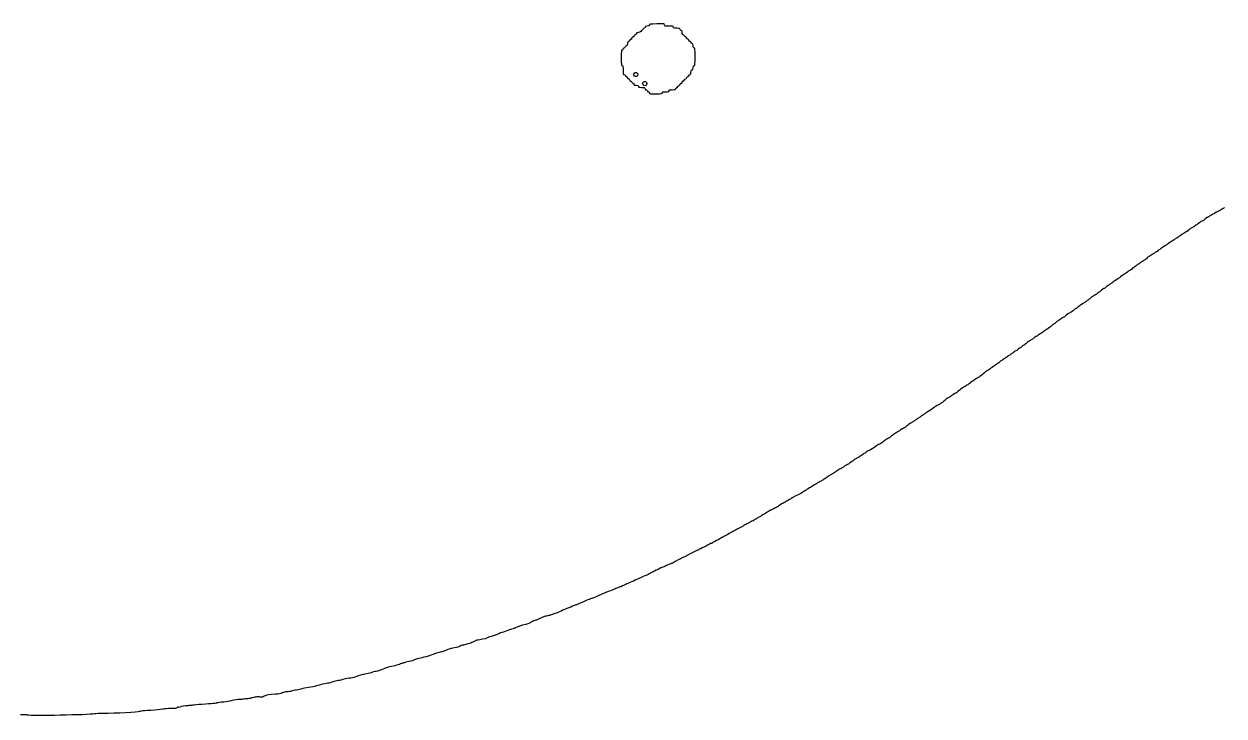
# Model space of a CAD drawing. Extents: x 30 to 1654, y 24 to 1228.
# Drawn here: x 477.3 to 922, y 24.2 to 280.6 of the extents above; entities that cross this region are included whole.
import ezdxf

# ---------------------------------------------------------------- set-up
doc = ezdxf.new("R2010")
doc.units = 0
doc.layers.add('Image', color=7, linetype='CONTINUOUS')

msp = doc.modelspace()

# ---------------------------------------------------------------- linework, layer by layer
at = {"layer": 'Image', "color": 7}
for points in [[(714.72002, 280.24004), (714.56794, 280.64004), (711.85511, 280.64004)], [(703.67986, 261.28001), (703.68002, 261.28004)], [(478.63694, 24.5083), (478.64001, 24.5078)]]:
    msp.add_lwpolyline(points, dxfattribs=at)
for points in [[(706.88005, 258.00004)], [(713.89114, 255.16004)]]:
    msp.add_lwpolyline(points, close=True, dxfattribs=at)
for points in [[(709.09114, 280.28004), (709.04764, 279.97365), (708.92834, 279.91284), (708.29005, 279.87168)], [(711.85511, 280.64004), (709.16361, 280.64004), (709.14187, 280.63704), (709.09114, 280.28004)], [(716.38493, 279.84004), (714.91846, 279.84004), (714.86744, 279.85234), (714.72002, 280.24004)], [(703.02057, 275.84004), (702.81492, 275.84004), (702.64688, 275.678), (702.54276, 275.37931)], [(703.38889, 276.20004), (703.35549, 275.96496), (703.22769, 275.84004), (703.02057, 275.84004)], [(703.78497, 276.60919), (703.56855, 276.57839), (703.42097, 276.4259), (703.38889, 276.20004)], [(704.22572, 277.04003), (704.16812, 276.81063), (703.99229, 276.63874), (703.78497, 276.60919)], [(704.99702, 277.47087), (704.43855, 277.43027), (704.30492, 277.35558), (704.22572, 277.04003)], [(705.87143, 277.92004), (705.71406, 277.60355), (705.5315, 277.50977), (704.99702, 277.47087)], [(706.34807, 278.3205), (706.19531, 278.32025), (705.98083, 278.14004), (705.87143, 277.92004)], [(706.72055, 278.7205), (706.66465, 278.48458), (706.51207, 278.32078), (706.34807, 278.3205)], [(707.12766, 279.12004), (706.92653, 279.12004), (706.78156, 278.97776), (706.72055, 278.7205)], [(707.49005, 279.47168), (707.45805, 279.24666), (707.32754, 279.12004), (707.12766, 279.12004)], [(708.29005, 279.87168), (707.65747, 279.83088), (707.53225, 279.76828), (707.49005, 279.47168)], [(717.94889, 279.48004), (717.89999, 279.82438), (717.83198, 279.84004), (716.38493, 279.84004)], [(719.20002, 279.04004), (718.10588, 279.11294), (717.99551, 279.1518), (717.94889, 279.48004)], [(720.44986, 278.60988), (720.40486, 278.92599), (720.28335, 278.96782), (719.20002, 279.04004)], [(720.84986, 278.20988), (720.63171, 278.24098), (720.4809, 278.39173), (720.44986, 278.60988)], [(721.21633, 277.84004), (721.20613, 278.04077), (721.06951, 278.17861), (720.84986, 278.20988)], [(721.25633, 277.08004), (721.24333, 277.32204), (721.22533, 277.66404), (721.21633, 277.84004)], [(721.60398, 276.64004), (721.36298, 276.64004), (721.27395, 276.75271), (721.25633, 277.08004)], [(722.08002, 276.24004), (721.98692, 276.48493), (721.80231, 276.64004), (721.60398, 276.64004)], [(722.48438, 275.84004), (722.34562, 275.84004), (722.16366, 276.02004), (722.08002, 276.24004)], [(722.9006, 275.36976), (722.8104, 275.62842), (722.62314, 275.84004), (722.48438, 275.84004)], [(699.66572, 271.68004), (699.47901, 271.68004), (699.32801, 271.52823), (699.265, 271.27717)], [(700.05599, 272.04004), (700.00239, 271.82715), (699.84289, 271.68004), (699.66572, 271.68004)], [(700.51334, 272.56004), (700.31167, 272.47204), (700.10586, 272.23804), (700.05599, 272.04004)], [(700.96002, 273.44004), (700.89842, 272.88564), (700.79568, 272.68324), (700.51334, 272.56004)], [(701.35291, 274.1605), (701.10069, 274.16013), (701.0245, 274.02043), (700.96002, 273.44004)], [(701.76399, 274.5605), (701.70109, 274.30439), (701.55349, 274.1608), (701.35291, 274.1605)], [(702.12216, 274.93931), (701.96849, 274.95151), (701.82203, 274.79666), (701.76399, 274.5605)], [(702.54276, 275.37931), (702.44836, 275.10853), (702.27495, 274.92712), (702.12216, 274.93931)], [(723.29436, 274.98768), (723.14315, 274.92968), (723.00847, 275.06038), (722.9006, 275.36976)], [(723.69436, 274.58768), (723.58161, 274.9111), (723.44661, 275.0461), (723.29436, 274.98768)], [(724.09005, 274.18603), (723.94303, 274.12963), (723.80531, 274.26943), (723.69436, 274.58768)], [(724.46552, 273.87817), (724.37282, 274.12198), (724.22946, 274.23953), (724.09005, 274.18603)], [(724.94774, 273.39689), (724.76499, 273.44469), (724.54799, 273.66126), (724.46552, 273.87817)], [(725.28247, 272.69502), (725.28047, 273.18188), (725.21077, 273.3281), (724.94774, 273.39689)], [(725.77468, 271.71159), (725.45518, 271.64289), (725.28531, 271.9823), (725.28247, 272.69502)], [(726.00002, 268.48004), (726.00002, 271.217), (725.96272, 271.75202), (725.77468, 271.71159)], [(698.90195, 270.91717), (698.66748, 270.95557), (698.64002, 270.65802), (698.64002, 268.08004)], [(698.64002, 268.08004), (698.64002, 265.68706), (698.67812, 265.20823), (698.86535, 265.24848)], [(699.265, 271.27717), (699.2012, 271.02285), (699.06731, 270.89011), (698.90195, 270.91717)], [(725.77468, 265.24848), (725.96271, 265.20808), (726.00002, 265.74307), (726.00002, 268.48004)], [(698.86535, 265.24848), (699.24929, 265.33098), (699.35503, 264.93395), (699.35757, 263.40004)], [(699.35757, 263.40004), (699.35957, 262.02148), (699.38217, 261.92004), (699.68398, 261.92004)], [(703.44002, 261.44004), (703.09513, 261.44004), (703.14378, 262.0238), (703.52002, 262.40004)], [(703.52002, 262.40004), (703.91438, 262.7944), (704.29729, 262.80888), (704.57729, 262.44004)], [(704.57729, 262.44004), (704.85706, 262.07149), (704.8547, 261.63187), (704.57129, 261.34861)], [(724.14774, 261.96319), (724.40454, 262.03029), (724.48002, 262.17772), (724.48002, 262.61197)], [(724.48002, 262.61197), (724.48002, 263.38083), (724.61928, 263.68004), (724.97714, 263.68004)], [(724.97714, 263.68004), (725.22003, 263.68004), (725.2805, 263.79887), (725.28247, 264.28004)], [(725.28247, 264.28004), (725.28547, 264.97877), (725.4571, 265.31676), (725.77468, 265.24848)], [(699.68398, 261.92004), (699.88569, 261.92004), (700.06766, 261.76296), (700.1662, 261.50377)], [(700.1662, 261.50377), (700.2659, 261.24164), (700.40854, 261.11977), (700.55153, 261.17464)], [(700.55153, 261.17464), (700.70507, 261.23354), (700.81209, 261.10934), (700.88202, 260.79091)], [(700.88202, 260.79091), (700.95472, 260.45983), (701.08112, 260.32004), (701.30771, 260.32004)], [(701.30771, 260.32004), (701.49938, 260.32004), (701.66519, 260.18539), (701.71687, 259.98776)], [(701.71687, 259.98776), (701.76467, 259.80501), (701.97392, 259.59079), (702.18189, 259.51172)], [(702.18189, 259.51172), (702.40755, 259.42592), (702.56002, 259.23734), (702.56002, 259.044)], [(702.56002, 259.044), (702.56002, 258.80511), (702.66505, 258.72004), (702.96002, 258.72004)], [(702.96002, 258.72004), (703.28002, 258.72004), (703.36002, 258.64004), (703.36002, 258.32004)], [(703.36002, 258.32004), (703.36002, 257.94746), (703.41412, 257.92004), (704.14889, 257.92004)], [(703.68002, 261.28004), (703.68002, 261.36804), (703.57202, 261.44004), (703.44002, 261.44004)], [(704.57129, 261.34861), (704.31051, 261.08783), (703.67986, 261.03932), (703.67986, 261.28001)], [(706.72002, 258.24004), (706.4793, 258.24004), (706.52781, 258.87069), (706.78862, 259.13147)], [(706.88002, 258.00004), (706.88002, 258.13204), (706.80802, 258.24004), (706.72002, 258.24004)], [(706.78862, 259.13147), (707.27827, 259.62112), (708.16005, 259.26106), (708.16005, 258.57147)], [(707.36005, 257.76004), (707.04005, 257.76004), (706.88005, 257.84004), (706.88005, 258.00004)], [(707.84005, 258.00004), (707.84005, 257.84004), (707.68005, 257.76004), (707.36005, 257.76004)], [(708.00005, 258.24004), (707.91205, 258.24004), (707.84005, 258.13204), (707.84005, 258.00004)], [(708.16005, 258.57147), (708.16005, 258.38918), (708.08805, 258.24004), (708.00005, 258.24004)], [(720.03044, 257.87887), (720.13132, 257.85747), (720.30736, 258.02004), (720.42163, 258.24004)], [(720.42163, 258.24004), (720.53591, 258.46004), (720.7038, 258.64904), (720.79471, 258.66004)], [(720.79471, 258.66004), (720.88561, 258.67104), (721.03202, 258.68904), (721.12002, 258.70004)], [(721.12002, 258.70004), (721.20802, 258.71104), (721.28002, 258.90004), (721.28002, 259.12004)], [(721.28002, 259.12004), (721.28002, 259.415), (721.36512, 259.52004), (721.60398, 259.52004)], [(721.60398, 259.52004), (721.79732, 259.52004), (721.9859, 259.6725), (722.0717, 259.89817)], [(722.0717, 259.89817), (722.1508, 260.10614), (722.35889, 260.3138), (722.53419, 260.35964)], [(722.53419, 260.35964), (722.71506, 260.40694), (722.87607, 260.60671), (722.90646, 260.82151)], [(722.90646, 260.82151), (722.94296, 261.07945), (723.0496, 261.18497), (723.24121, 261.15275)], [(723.24121, 261.15275), (723.41691, 261.12315), (723.57737, 261.25005), (723.66893, 261.49088)], [(723.66893, 261.49088), (723.74953, 261.70286), (723.96499, 261.9154), (724.14774, 261.96319)], [(704.14889, 257.92004), (704.84516, 257.92004), (704.94376, 257.87774), (704.98889, 257.56004)], [(704.98889, 257.56004), (705.03579, 257.23017), (705.13598, 257.19613), (706.18671, 257.1533)], [(706.18671, 257.1533), (707.30154, 257.1079), (707.33808, 257.0932), (707.50127, 256.62503)], [(707.50127, 256.62503), (707.6134, 256.30338), (707.76037, 256.15954), (707.94394, 256.19178)], [(707.94394, 256.19178), (708.12507, 256.22358), (708.25226, 256.10368), (708.31703, 255.84004)], [(708.31703, 255.84004), (708.38003, 255.58353), (708.52735, 255.44004), (708.72766, 255.44004)], [(708.72766, 255.44004), (708.93085, 255.44004), (709.05808, 255.31275), (709.0917, 255.07583)], [(709.0917, 255.07583), (709.1431, 254.71343), (709.1551, 254.71184), (711.4917, 254.75583)], [(711.4917, 254.75583), (713.78985, 254.79913), (713.84111, 254.80773), (713.89114, 255.16004)], [(713.89114, 255.16004), (713.93884, 255.49614), (714.02047, 255.52004), (715.12002, 255.52004)], [(715.12002, 255.52004), (716.21956, 255.52004), (716.30116, 255.54394), (716.34889, 255.88004)], [(716.34889, 255.88004), (716.39589, 256.21062), (716.49537, 256.24389), (717.56669, 256.28718)], [(717.56669, 256.28718), (718.64604, 256.33078), (718.74482, 256.36448), (718.88639, 256.73681)], [(718.88639, 256.73681), (718.97059, 256.95818), (719.10849, 257.09661), (719.1929, 257.04444)], [(719.1929, 257.04444), (719.2773, 256.99224), (719.45903, 257.1674), (719.59671, 257.43364)], [(719.59671, 257.43364), (719.73438, 257.69987), (719.92956, 257.90023), (720.03044, 257.87887)], [(916.23663, 209.1201), (916.18243, 209.0321), (916.01293, 208.9606), (915.85998, 208.9606)], [(917.16608, 209.6835), (916.70909, 209.4614), (916.29084, 209.2078), (916.23663, 209.1201)], [(918.63695, 210.5587), (918.28495, 210.2995), (917.62306, 209.9057), (917.16608, 209.6835)], [(919.49678, 211.0353), (919.37587, 211.0353), (918.98895, 210.8179), (918.63695, 210.5587)], [(920.67501, 211.6806), (920.14788, 211.3286), (919.61768, 211.0382), (919.49678, 211.0353)], [(921.75039, 212.3206), (921.68609, 212.3206), (921.20213, 212.0326), (920.67501, 211.6806)], [(922.15042, 212.6334), (921.99473, 212.4614), (921.81472, 212.3206), (921.75039, 212.3206)], [(909.84291, 205.0025), (909.58219, 204.8639), (909.08943, 204.4918), (908.74789, 204.1756)], [(910.83695, 205.5257), (910.55095, 205.3765), (910.10363, 205.141), (909.84291, 205.0025)], [(911.35695, 205.9389), (911.35695, 205.8609), (911.12295, 205.675), (910.83695, 205.5257)], [(911.60053, 206.0806), (911.46656, 206.0806), (911.35695, 206.0166), (911.35695, 205.9389)], [(912.52053, 206.6806), (912.14849, 206.3506), (911.73449, 206.0806), (911.60053, 206.0806)], [(914.12231, 207.6806), (913.80606, 207.6806), (913.27205, 207.3473), (912.52053, 206.6806)], [(914.95695, 208.3206), (914.61323, 207.9686), (914.23764, 207.6806), (914.12231, 207.6806)], [(915.85998, 208.9606), (915.70703, 208.9606), (915.30067, 208.6726), (914.95695, 208.3206)], [(903.12969, 200.3946), (902.47968, 200.0944), (902.10957, 199.8541), (901.4597, 199.3099)], [(903.82928, 200.8714), (903.71551, 200.7343), (903.40069, 200.5198), (903.12969, 200.3946)], [(904.21654, 201.1232), (904.11734, 201.1232), (903.94305, 201.0085), (903.82928, 200.8714)], [(904.90346, 201.5632), (904.62488, 201.3226), (904.31577, 201.1246), (904.21654, 201.1232)], [(907.29471, 203.1206), (905.82295, 202.2718), (905.42006, 202.0094), (904.90346, 201.5632)], [(908.74789, 204.1756), (908.40635, 203.8594), (907.75242, 203.3846), (907.29471, 203.1206)], [(896.22273, 195.7606), (895.93429, 195.5406), (895.63405, 195.3606), (895.55552, 195.3606)], [(896.90726, 196.1606), (896.81916, 196.1606), (896.51116, 195.9806), (896.22273, 195.7606)], [(897.37215, 196.499), (897.20451, 196.3129), (896.99531, 196.1606), (896.90726, 196.1606)], [(897.99695, 196.9769), (897.82095, 196.8999), (897.53979, 196.6851), (897.37215, 196.499)], [(899.27695, 197.8378), (898.74895, 197.4411), (898.17295, 197.0537), (897.99695, 196.9769)], [(900.57918, 198.7092), (900.39095, 198.6262), (899.80495, 198.2345), (899.27695, 197.8378)], [(901.4597, 199.3099), (901.16364, 199.062), (900.7674, 198.7917), (900.57918, 198.7092)], [(890.31859, 191.6784), (890.22969, 191.6784), (889.83873, 191.3891), (889.4498, 191.0384)], [(890.9116, 192.0806), (890.67434, 191.8606), (890.40749, 191.6796), (890.31859, 191.6784)], [(891.56208, 192.4806), (891.44158, 192.4806), (891.14886, 192.3006), (890.9116, 192.0806)], [(892.15695, 192.8806), (891.95027, 192.6606), (891.68258, 192.4806), (891.56208, 192.4806)], [(892.71261, 193.2806), (892.61371, 193.2806), (892.36363, 193.1006), (892.15695, 192.8806)], [(893.55854, 193.9206), (893.19221, 193.5686), (892.81154, 193.2806), (892.71261, 193.2806)], [(894.44288, 194.5606), (894.32282, 194.5606), (893.92486, 194.2726), (893.55854, 193.9206)], [(895.03695, 194.9606), (894.83027, 194.7406), (894.56294, 194.5606), (894.44288, 194.5606)], [(895.55552, 195.3606), (895.47702, 195.3606), (895.24363, 195.1806), (895.03695, 194.9606)], [(883.72448, 186.9606), (883.40734, 186.6526), (883.06159, 186.4006), (882.95614, 186.4006)], [(884.52113, 187.5206), (884.40011, 187.5206), (884.04161, 187.2686), (883.72448, 186.9606)], [(885.11695, 187.9206), (884.91027, 187.7006), (884.64215, 187.5206), (884.52113, 187.5206)], [(885.66484, 188.3232), (885.57014, 188.3232), (885.32363, 188.1406), (885.11695, 187.9206)], [(886.37863, 188.8032), (886.08071, 188.5406), (885.7595, 188.3246), (885.66484, 188.3232)], [(887.10725, 189.2806), (887.00443, 189.2806), (886.67656, 189.0658), (886.37863, 188.8032)], [(887.83695, 189.8406), (887.53843, 189.5326), (887.21006, 189.2806), (887.10725, 189.2806)], [(888.56119, 190.4006), (888.46139, 190.4006), (888.13548, 190.1486), (887.83695, 189.8406)], [(889.4498, 191.0384), (889.06087, 190.6876), (888.66099, 190.4006), (888.56119, 190.4006)], [(877.48943, 182.5606), (877.36384, 182.5606), (877.00161, 182.3086), (876.68448, 182.0006)], [(877.93501, 182.8224), (877.81553, 182.6784), (877.61502, 182.5606), (877.48943, 182.5606)], [(878.78326, 183.4825), (878.43621, 183.2634), (878.05449, 182.9664), (877.93501, 182.8224)], [(879.82397, 184.2607), (879.59863, 184.0518), (879.13031, 183.7016), (878.78326, 183.4825)], [(880.40743, 184.6406), (880.31183, 184.6406), (880.04931, 184.4697), (879.82397, 184.2607)], [(880.95695, 185.0406), (880.75027, 184.8206), (880.50299, 184.6406), (880.40743, 184.6406)], [(881.5463, 185.4406), (881.42884, 185.4406), (881.16363, 185.2606), (880.95695, 185.0406)], [(882.26214, 185.9206), (881.98589, 185.6566), (881.66376, 185.4406), (881.5463, 185.4406)], [(882.95614, 186.4006), (882.85069, 186.4006), (882.53839, 186.1846), (882.26214, 185.9206)], [(871.76442, 178.472), (871.49631, 178.3592), (871.06548, 178.045), (870.80702, 177.7737)], [(872.67409, 179.1789), (872.44188, 178.9029), (872.03253, 178.5848), (871.76442, 178.472)], [(873.32703, 179.6806), (873.20012, 179.6806), (872.9063, 179.4549), (872.67409, 179.1789)], [(873.75695, 179.9206), (873.6474, 179.7886), (873.45394, 179.6806), (873.32703, 179.6806)], [(874.12624, 180.1606), (874.03264, 180.1606), (873.8665, 180.0526), (873.75695, 179.9206)], [(875.05536, 180.8006), (874.63791, 180.4486), (874.21981, 180.1606), (874.12624, 180.1606)], [(875.96111, 181.4406), (875.88041, 181.4406), (875.47281, 181.1526), (875.05536, 180.8006)], [(876.68448, 182.0006), (876.36734, 181.6926), (876.04182, 181.4406), (875.96111, 181.4406)], [(865.05635, 173.6964), (864.59961, 173.4875), (864.13017, 173.2012), (864.01315, 173.0602)], [(866.41707, 174.6384), (866.12541, 174.3292), (865.51309, 173.9053), (865.05635, 173.6964)], [(867.12963, 175.2006), (867.02938, 175.2006), (866.70873, 174.9476), (866.41707, 174.6384)], [(868.03898, 175.8406), (867.63908, 175.4886), (867.22988, 175.2006), (867.12963, 175.2006)], [(868.8864, 176.4806), (868.8202, 176.4806), (868.43887, 176.1926), (868.03898, 175.8406)], [(869.53117, 176.8806), (869.24274, 176.6606), (868.95259, 176.4806), (868.8864, 176.4806)], [(870.19634, 177.2806), (870.11894, 177.2806), (869.81961, 177.1006), (869.53117, 176.8806)], [(870.80702, 177.7737), (870.54855, 177.5025), (870.27375, 177.2806), (870.19634, 177.2806)], [(858.98267, 169.4406), (858.88657, 169.4406), (858.48147, 169.1237), (858.08245, 168.7364)], [(859.83695, 170.0806), (859.4632, 169.7286), (859.07877, 169.4406), (858.98267, 169.4406)], [(860.70884, 170.7206), (860.60305, 170.7206), (860.2107, 170.4326), (859.83695, 170.0806)], [(861.27695, 171.1206), (861.07027, 170.9006), (860.81462, 170.7206), (860.70884, 170.7206)], [(861.78665, 171.5206), (861.71295, 171.5206), (861.48363, 171.3406), (861.27695, 171.1206)], [(864.01315, 173.0602), (863.75758, 172.7522), (861.97643, 171.5206), (861.78665, 171.5206)], [(852.26893, 164.7993), (852.16334, 164.7985), (851.82194, 164.5561), (851.51027, 164.2606)], [(853.20642, 165.3206), (852.79639, 165.0346), (852.37452, 164.8), (852.26893, 164.7993)], [(854.45444, 166.1394), (854.17806, 165.9751), (853.61645, 165.6066), (853.20642, 165.3206)], [(855.32753, 166.8081), (855.12371, 166.6046), (854.73082, 166.3037), (854.45444, 166.1394)], [(856.52753, 167.6052), (856.07135, 167.3703), (855.53135, 167.0117), (855.32753, 166.8081)], [(858.08245, 168.7364), (857.68342, 168.3491), (856.98371, 167.84), (856.52753, 167.6052)], [(846.48702, 160.6405), (846.39352, 160.6404), (846.03387, 160.3884), (845.68789, 160.0805)], [(847.11695, 161.1206), (846.86402, 160.8566), (846.58055, 160.6406), (846.48702, 160.6405)], [(847.82688, 161.6074), (847.68935, 161.6074), (847.36988, 161.3846), (847.11695, 161.1206)], [(848.87695, 162.406), (848.43695, 161.9705), (847.96442, 161.6111), (847.82688, 161.6074)], [(849.95695, 163.1993), (849.80295, 163.1985), (849.31695, 162.8415), (848.87695, 162.406)], [(850.23695, 163.3499), (850.23695, 163.2679), (850.11095, 163.2), (849.95695, 163.1993)], [(850.59027, 163.6112), (850.39594, 163.5492), (850.23695, 163.4319), (850.23695, 163.3499)], [(851.51027, 164.2606), (851.19859, 163.9651), (850.78459, 163.6729), (850.59027, 163.6112)], [(839.95148, 156.1606), (839.86418, 156.1606), (839.48029, 155.8726), (839.09842, 155.5206)], [(840.52843, 156.5482), (840.29842, 156.3351), (840.03879, 156.1606), (839.95148, 156.1606)], [(841.25069, 157.0323), (841.08346, 156.9793), (840.75844, 156.7614), (840.52843, 156.5482)], [(841.84065, 157.4447), (841.6834, 157.271), (841.41792, 157.0854), (841.25069, 157.0323)], [(842.32007, 157.7606), (842.21363, 157.7606), (841.99789, 157.6185), (841.84065, 157.4447)], [(843.05527, 158.2381), (842.75734, 157.9755), (842.4265, 157.7606), (842.32007, 157.7606)], [(843.76906, 158.7181), (843.67436, 158.7181), (843.35319, 158.5007), (843.05527, 158.2381)], [(844.31695, 159.1206), (844.11027, 158.9006), (843.86372, 158.7195), (843.76906, 158.7181)], [(844.87578, 159.5206), (844.7751, 159.5206), (844.52363, 159.3406), (844.31695, 159.1206)], [(845.68789, 160.0805), (845.3419, 159.7726), (844.97645, 159.5206), (844.87578, 159.5206)], [(834.16874, 152.0593), (833.98626, 152.0013), (833.38339, 151.5148), (832.82903, 150.9775)], [(834.80874, 152.4425), (834.63923, 152.2895), (834.35123, 152.1171), (834.16874, 152.0593)], [(836.23695, 153.4672), (835.62095, 153.0566), (834.97826, 152.5955), (834.80874, 152.4425)], [(837.71026, 154.5472), (837.51594, 154.3639), (836.85295, 153.8779), (836.23695, 153.4672)], [(838.23383, 154.8806), (838.14023, 154.8806), (837.90458, 154.7306), (837.71026, 154.5472)], [(839.09842, 155.5206), (838.71654, 155.1686), (838.32748, 154.8806), (838.23383, 154.8806)], [(827.6837, 147.4628), (827.37199, 147.1671), (826.79295, 146.7535), (826.39695, 146.5439)], [(828.3655, 148.0006), (828.3022, 148.0006), (827.99541, 147.7586), (827.6837, 147.4628)], [(829.45297, 148.6806), (828.91815, 148.3066), (828.42879, 148.0006), (828.3655, 148.0006)], [(831.30903, 149.7816), (830.60365, 149.4798), (830.55206, 149.4492), (829.45297, 148.6806)], [(832.82903, 150.9775), (832.27467, 150.4402), (831.59067, 149.9021), (831.30903, 149.7816)], [(821.43695, 143.1945), (821.25662, 143.0003), (819.35098, 141.7606), (819.23274, 141.7606)], [(822.28394, 143.6806), (821.8621, 143.4606), (821.48095, 143.2419), (821.43695, 143.1945)], [(823.55533, 144.6006), (823.27791, 144.3146), (822.70579, 143.9006), (822.28394, 143.6806)], [(824.23954, 145.1206), (824.14064, 145.1206), (823.83275, 144.8866), (823.55533, 144.6006)], [(825.04815, 145.6417), (824.70231, 145.3551), (824.33843, 145.1206), (824.23954, 145.1206)], [(826.39695, 146.5439), (826.00095, 146.3343), (825.39399, 145.9283), (825.04815, 145.6417)], [(814.85028, 138.7446), (814.79728, 138.6092), (813.78925, 137.9033), (812.98072, 137.4354)], [(815.07518, 138.8806), (814.98078, 138.8806), (814.87962, 138.8196), (814.85028, 138.7446)], [(815.77117, 139.2806), (815.48274, 139.0606), (815.16954, 138.8806), (815.07518, 138.8806)], [(816.54627, 139.6806), (816.4084, 139.6806), (816.05961, 139.5006), (815.77117, 139.2806)], [(816.79695, 139.8376), (816.79695, 139.7516), (816.68415, 139.6806), (816.54627, 139.6806)], [(817.1745, 140.0893), (816.96685, 140.0373), (816.79695, 139.9239), (816.79695, 139.8376)], [(818.32848, 140.9724), (817.90144, 140.5388), (817.38215, 140.1414), (817.1745, 140.0893)], [(819.23274, 141.7606), (819.16244, 141.7606), (818.75552, 141.4059), (818.32848, 140.9724)], [(807.27677, 133.6004), (807.1174, 133.4243), (806.62024, 133.1024), (806.17197, 132.885)], [(807.75838, 133.9206), (807.65287, 133.9206), (807.43615, 133.7766), (807.27677, 133.6004)], [(808.36843, 134.3082), (808.13841, 134.0951), (807.86389, 133.9206), (807.75838, 133.9206)], [(809.09069, 134.7923), (808.92346, 134.7393), (808.59844, 134.5214), (808.36843, 134.3082)], [(809.68065, 135.2047), (809.5234, 135.031), (809.25792, 134.8454), (809.09069, 134.7923)], [(810.14338, 135.5206), (810.04608, 135.5206), (809.83789, 135.3785), (809.68065, 135.2047)], [(810.71858, 135.8806), (810.49948, 135.6826), (810.24064, 135.5206), (810.14338, 135.5206)], [(812.98072, 137.4354), (812.18517, 136.9749), (811.11751, 136.2411), (810.71858, 135.8806)], [(801.45829, 129.7002), (801.28333, 129.6012), (800.70377, 129.2146), (800.17037, 128.8406)], [(802.16789, 130.2202), (801.95257, 130.033), (801.63325, 129.799), (801.45829, 129.7002)], [(802.77857, 130.5606), (802.65802, 130.5606), (802.38321, 130.4075), (802.16789, 130.2202)], [(803.19695, 130.8006), (803.0874, 130.6686), (802.89913, 130.5606), (802.77857, 130.5606)], [(803.59214, 131.0406), (803.48434, 131.0406), (803.3065, 130.9326), (803.19695, 130.8006)], [(804.57255, 131.7652), (804.14113, 131.3667), (803.69995, 131.0406), (803.59214, 131.0406)], [(806.17197, 132.885), (805.72371, 132.6675), (805.00397, 132.1636), (804.57255, 131.7652)], [(793.73028, 124.6646), (793.64158, 124.4383), (790.97323, 122.7687), (790.11283, 122.401)], [(794.07069, 124.8006), (793.9128, 124.8006), (793.75962, 124.7396), (793.73028, 124.6646)], [(794.55695, 125.0406), (794.4474, 124.9086), (794.22858, 124.8006), (794.07069, 124.8006)], [(794.93654, 125.2831), (794.83734, 125.2831), (794.6665, 125.1726), (794.55695, 125.0406)], [(795.83695, 125.9204), (795.44095, 125.5713), (795.03576, 125.2845), (794.93654, 125.2831)], [(797.35695, 126.9399), (796.91695, 126.7283), (796.23295, 126.2696), (795.83695, 125.9204)], [(798.54484, 127.7426), (798.3315, 127.5127), (797.79695, 127.1514), (797.35695, 126.9399)], [(799.06665, 128.1606), (798.99295, 128.1606), (798.75818, 127.9725), (798.54484, 127.7426)], [(800.17037, 128.8406), (799.63698, 128.4666), (799.1403, 128.1606), (799.06665, 128.1606)], [(786.87695, 120.2406), (786.67027, 120.0206), (786.36972, 119.8406), (786.20906, 119.8406)], [(787.44316, 120.6406), (787.33842, 120.6406), (787.08363, 120.4606), (786.87695, 120.2406)], [(788.17527, 121.1181), (787.87734, 120.8555), (787.54789, 120.6406), (787.44316, 120.6406)], [(788.88678, 121.5981), (788.79338, 121.5981), (788.47319, 121.3807), (788.17527, 121.1181)], [(789.40266, 121.923), (789.21233, 121.7457), (788.98019, 121.5995), (788.88678, 121.5981)], [(790.11283, 122.401), (789.91256, 122.315), (789.59298, 122.1004), (789.40266, 121.923)], [(780.1794, 115.967), (779.77105, 115.7698), (779.23342, 115.4446), (778.98467, 115.2445)], [(781.11578, 116.5592), (781.00912, 116.4307), (780.58775, 116.1642), (780.1794, 115.967)], [(782.13333, 117.1845), (781.68033, 116.9691), (781.22244, 116.6878), (781.11578, 116.5592)], [(783.292, 117.8914), (783.10772, 117.718), (782.58632, 117.4), (782.13333, 117.1845)], [(784.092, 118.4484), (783.83628, 118.3154), (783.47628, 118.0648), (783.292, 117.8914)], [(784.94484, 119.1054), (784.7315, 118.8771), (784.34772, 118.5814), (784.092, 118.4484)], [(785.62484, 119.5206), (785.46418, 119.5206), (785.15818, 119.3338), (784.94484, 119.1054)], [(785.91695, 119.6806), (785.91695, 119.5926), (785.7855, 119.5206), (785.62484, 119.5206)], [(786.20906, 119.8406), (786.0484, 119.8406), (785.91695, 119.7686), (785.91695, 119.6806)], [(772.67695, 111.268), (772.17095, 111.0201), (771.61295, 110.696), (771.43695, 110.5478)], [(773.59695, 111.8597), (773.59695, 111.7817), (773.18295, 111.5159), (772.67695, 111.268)], [(773.82467, 112.0006), (773.69942, 112.0006), (773.59695, 111.9376), (773.59695, 111.8597)], [(774.52777, 112.4006), (774.26631, 112.1806), (773.94992, 112.0006), (773.82467, 112.0006)], [(775.14168, 112.8006), (775.06548, 112.8006), (774.78922, 112.6206), (774.52777, 112.4006)], [(775.67858, 113.1697), (775.45948, 112.9667), (775.21788, 112.8006), (775.14168, 112.8006)], [(776.83753, 113.9183), (776.41921, 113.7095), (775.89768, 113.3726), (775.67858, 113.1697)], [(777.91084, 114.5893), (777.73885, 114.4291), (777.25586, 114.1271), (776.83753, 113.9183)], [(778.37798, 114.8806), (778.29308, 114.8806), (778.08284, 114.7495), (777.91084, 114.5893)], [(778.98467, 115.2445), (778.73592, 115.0444), (778.46291, 114.8806), (778.37798, 114.8806)], [(766.07831, 107.2823), (765.9695, 107.1512), (765.33069, 106.7624), (764.65871, 106.4184)], [(766.48426, 107.5206), (766.36979, 107.5206), (766.18711, 107.4134), (766.07831, 107.2823)], [(767.16777, 107.9206), (766.90631, 107.7006), (766.59874, 107.5206), (766.48426, 107.5206)], [(767.74773, 108.3206), (767.69023, 108.3206), (767.42922, 108.1406), (767.16777, 107.9206)], [(768.76463, 108.9138), (768.26286, 108.5876), (767.80525, 108.3206), (767.74773, 108.3206)], [(770.39695, 109.8927), (770.00095, 109.6806), (769.26641, 109.2401), (768.76463, 108.9138)], [(771.43695, 110.5478), (771.26095, 110.3997), (770.79295, 110.1049), (770.39695, 109.8927)], [(757.43695, 102.3206), (757.13842, 102.0126), (756.77311, 101.7606), (756.62515, 101.7606)], [(758.19628, 102.8806), (758.07717, 102.8806), (757.73547, 102.6286), (757.43695, 102.3206)], [(759.5649, 103.6223), (759.41679, 103.3696), (758.5145, 102.8806), (758.19628, 102.8806)], [(760.0049, 103.8406), (759.83327, 103.8406), (759.63527, 103.7426), (759.5649, 103.6223)], [(760.31695, 103.9833), (760.31695, 103.9043), (760.17653, 103.8406), (760.0049, 103.8406)], [(760.68013, 104.2171), (760.48038, 104.1671), (760.31695, 104.0618), (760.31695, 103.9833)], [(761.36517, 104.5945), (761.18815, 104.437), (760.87988, 104.2672), (760.68013, 104.2171)], [(764.65871, 106.4184), (762.13992, 105.1287), (761.67886, 104.8734), (761.36517, 104.5945)], [(749.67287, 97.8449), (749.32311, 97.6712), (748.82095, 97.3757), (748.55695, 97.1883)], [(750.71123, 98.5206), (750.48989, 98.3226), (750.02262, 98.0185), (749.67287, 97.8449)], [(751.39531, 98.8806), (751.24041, 98.8806), (750.93258, 98.7186), (750.71123, 98.5206)], [(751.67695, 99.0406), (751.67695, 98.9526), (751.55021, 98.8806), (751.39531, 98.8806)], [(751.93583, 99.2006), (751.79344, 99.2006), (751.67695, 99.1286), (751.67695, 99.0406)], [(752.74139, 99.6806), (752.44071, 99.4166), (752.07821, 99.2006), (751.93583, 99.2006)], [(753.52252, 100.1606), (753.39358, 100.1606), (753.04207, 99.9446), (752.74139, 99.6806)], [(753.75695, 100.3206), (753.75695, 100.2326), (753.65145, 100.1606), (753.52252, 100.1606)], [(753.98398, 100.4806), (753.85911, 100.4806), (753.75695, 100.4086), (753.75695, 100.3206)], [(755.33028, 101.1606), (755.25298, 100.9868), (754.25096, 100.4806), (753.98398, 100.4806)], [(755.67069, 101.2806), (755.5128, 101.2806), (755.35961, 101.2266), (755.33028, 101.1606)], [(756.15695, 101.5206), (756.0474, 101.3886), (755.82858, 101.2806), (755.67069, 101.2806)], [(756.62515, 101.7606), (756.47719, 101.7606), (756.2665, 101.6526), (756.15695, 101.5206)], [(741.81553, 93.5052), (741.17129, 93.1953), (740.60231, 92.874), (740.55112, 92.7912)], [(743.77652, 94.5946), (743.34221, 94.3053), (742.45976, 93.8151), (741.81553, 93.5052)], [(745.04156, 95.3392), (744.7801, 95.219), (744.21083, 94.8839), (743.77652, 94.5946)], [(745.75695, 95.6919), (745.62495, 95.6179), (745.30302, 95.4594), (745.04156, 95.3392)], [(747.03695, 96.3368), (746.46495, 96.0558), (745.88895, 95.7656), (745.75695, 95.6919)], [(748.55695, 97.1883), (748.29295, 97.0009), (747.60895, 96.6177), (747.03695, 96.3368)], [(733.93846, 89.172), (733.09063, 88.7483), (732.37295, 88.3474), (732.34361, 88.2811)], [(735.81177, 90.2515), (735.62928, 90.0815), (734.78629, 89.5957), (733.93846, 89.172)], [(736.38081, 90.5606), (736.25033, 90.5606), (735.99426, 90.4215), (735.81177, 90.2515)], [(736.70889, 90.7076), (736.65899, 90.6266), (736.5113, 90.5606), (736.38081, 90.5606)], [(738.13193, 91.4994), (737.39922, 91.1448), (736.75885, 90.7884), (736.70889, 90.7076)], [(739.67014, 92.3924), (739.55684, 92.2559), (738.86465, 91.8541), (738.13193, 91.4994)], [(740.1671, 92.6406), (740.00706, 92.6406), (739.78343, 92.529), (739.67014, 92.3924)], [(740.55112, 92.7912), (740.49992, 92.7082), (740.32713, 92.6406), (740.1671, 92.6406)], [(726.97736, 85.6014), (726.80346, 85.6022), (720.9598, 82.7287), (720.79695, 82.5624)], [(727.35695, 85.8406), (727.2474, 85.7086), (727.07658, 85.601), (726.97736, 85.6014)], [(727.83421, 86.0806), (727.68127, 86.0806), (727.4665, 85.9726), (727.35695, 85.8406)], [(728.67743, 86.4642), (728.3666, 86.2532), (727.98716, 86.0806), (727.83421, 86.0806)], [(729.71813, 86.9521), (729.45657, 86.8951), (728.98825, 86.6751), (728.67743, 86.4642)], [(730.50473, 87.3286), (730.33367, 87.179), (729.9797, 87.0096), (729.71813, 86.9521)], [(732.07658, 88.1606), (731.80835, 88.1606), (730.91592, 87.6883), (730.50473, 87.3286)], [(732.34361, 88.2811), (732.31431, 88.2151), (732.19412, 88.1606), (732.07658, 88.1606)], [(715.83958, 80.1439), (715.26613, 79.8707), (714.61695, 79.5743), (714.39695, 79.4852)], [(717.11958, 80.6417), (716.98903, 80.6411), (716.41303, 80.4171), (715.83958, 80.1439)], [(717.83695, 80.9712), (717.57295, 80.7906), (717.25013, 80.6423), (717.11958, 80.6417)], [(718.63695, 81.4498), (718.46095, 81.3668), (718.10095, 81.1519), (717.83695, 80.9712)], [(719.19695, 81.7427), (719.06495, 81.6637), (718.81295, 81.5323), (718.63695, 81.4498)], [(720.07695, 82.183), (719.72495, 82.0193), (719.32895, 81.8212), (719.19695, 81.7427)], [(720.79695, 82.5624), (720.75295, 82.5174), (720.42895, 82.3467), (720.07695, 82.183)], [(707.44001, 76.0734), (706.70978, 75.8255), (705.50242, 75.2982), (703.75465, 74.4637)], [(708.64579, 76.6469), (708.40349, 76.4744), (707.86089, 76.2163), (707.44001, 76.0734)], [(709.24205, 76.9606), (709.15645, 76.9606), (708.8881, 76.8195), (708.64579, 76.6469)], [(709.59695, 77.2006), (709.4874, 77.0686), (709.3277, 76.9606), (709.24205, 76.9606)], [(710.09654, 77.4406), (709.93131, 77.4406), (709.7065, 77.3326), (709.59695, 77.2006)], [(710.39695, 77.6006), (710.39695, 77.5126), (710.26176, 77.4406), (710.09654, 77.4406)], [(710.69736, 77.7606), (710.53213, 77.7606), (710.39695, 77.6886), (710.39695, 77.6006)], [(711.19695, 78.0006), (711.0874, 77.8686), (710.86258, 77.7606), (710.69736, 77.7606)], [(711.60357, 78.2406), (711.48948, 78.2406), (711.3065, 78.1326), (711.19695, 78.0006)], [(712.93028, 78.9206), (712.85598, 78.7534), (711.85555, 78.2406), (711.60357, 78.2406)], [(713.21245, 79.0406), (713.08659, 79.0406), (712.95961, 78.9866), (712.93028, 78.9206)], [(713.71912, 79.182), (713.56631, 79.104), (713.33831, 79.0406), (713.21245, 79.0406)], [(714.39695, 79.4852), (714.17695, 79.3962), (713.87192, 79.2597), (713.71912, 79.182)], [(697.34603, 71.6958), (696.99896, 71.5281), (696.31944, 71.2464), (695.83598, 71.0697)], [(698.10263, 72.0006), (698.03353, 72.0006), (697.69309, 71.8635), (697.34603, 71.6958)], [(699.07257, 72.3838), (698.60817, 72.1731), (698.17169, 72.0006), (698.10263, 72.0006)], [(700.15695, 72.8628), (700.02495, 72.8098), (699.53698, 72.5945), (699.07257, 72.3838)], [(700.63695, 73.1061), (700.50495, 73.0251), (700.28895, 72.9155), (700.15695, 72.8628)], [(702.83902, 74.0806), (702.70483, 74.0806), (700.98265, 73.3185), (700.63695, 73.1061)], [(703.75465, 74.4637), (703.31339, 74.253), (702.90136, 74.0806), (702.83902, 74.0806)], [(687.75695, 67.7649), (687.3393, 67.6729), (685.65147, 66.9747), (683.19695, 65.8795)], [(689.59695, 68.4791), (688.84895, 68.1447), (688.02095, 67.8233), (687.75695, 67.7649)], [(695.83598, 71.0697), (694.71266, 70.6593), (691.35642, 69.2657), (689.59695, 68.4791)], [(675.77438, 62.8141), (675.03425, 62.4333), (674.10391, 62.073), (673.70697, 62.0135)], [(677.63851, 63.6602), (677.35338, 63.5762), (676.51452, 63.1949), (675.77438, 62.8141)], [(679.91695, 64.5617), (678.94895, 64.1504), (677.92365, 63.7448), (677.63851, 63.6602)], [(682.07695, 65.4338), (681.85695, 65.3658), (680.88495, 64.9729), (679.91695, 64.5617)], [(683.19695, 65.8795), (682.80095, 65.7028), (682.29695, 65.5022), (682.07695, 65.4338)], [(663.27695, 58.1559), (661.71105, 57.7255), (659.77075, 57.0822), (659.56898, 56.9265)], [(665.41028, 59.0806), (665.32148, 58.8808), (664.294, 58.4354), (663.27695, 58.1559)], [(665.73028, 59.2057), (665.58361, 59.2057), (665.43961, 59.1467), (665.41028, 59.0806)], [(666.30753, 59.4457), (666.13671, 59.3165), (665.87695, 59.2085), (665.73028, 59.2057)], [(666.99071, 59.6806), (666.78578, 59.6806), (666.47835, 59.5749), (666.30753, 59.4457)], [(667.99695, 60.0806), (667.64844, 59.8606), (667.19564, 59.6806), (666.99071, 59.6806)], [(668.76371, 60.4806), (668.69051, 60.4806), (668.34545, 60.3006), (667.99695, 60.0806)], [(669.52689, 60.7849), (669.18036, 60.6176), (668.83693, 60.4806), (668.76371, 60.4806)], [(670.95695, 61.2052), (670.51695, 61.1412), (669.87342, 60.9523), (669.52689, 60.7849)], [(672.3711, 61.6132), (672.03332, 61.4526), (671.39695, 61.269), (670.95695, 61.2052)], [(673.70697, 62.0135), (673.31003, 61.9545), (672.70889, 61.7739), (672.3711, 61.6132)], [(650.40255, 53.6746), (649.65763, 53.4372), (648.90163, 53.1508), (648.72255, 53.0382)], [(653.35695, 54.7275), (652.34745, 54.3221), (651.61363, 54.0606), (650.40255, 53.6746)], [(654.95695, 55.2867), (654.25295, 55.0498), (653.53295, 54.7981), (653.35695, 54.7275)], [(659.56898, 56.9265), (659.39703, 56.7938), (658.71943, 56.5529), (654.95695, 55.2867)], [(637.64332, 49.6018), (636.97367, 49.6018), (634.25939, 48.8742), (633.59694, 48.5133)], [(638.60332, 49.9468), (638.23282, 49.7564), (637.80082, 49.6011), (637.64332, 49.6018)], [(640.15695, 50.495), (639.67295, 50.3839), (638.97381, 50.1372), (638.60332, 49.9468)], [(644.71695, 52.0569), (643.20661, 51.2334), (642.87062, 51.1183), (640.15695, 50.495)], [(645.50098, 52.3197), (645.33376, 52.3191), (644.98095, 52.2009), (644.71695, 52.0569)], [(648.72255, 53.0382), (648.40175, 52.8364), (646.09346, 52.3216), (645.50098, 52.3197)], [(621.72116, 44.8843), (621.00585, 44.5743), (620.17897, 44.3206), (619.88363, 44.3206)], [(624.18933, 45.6604), (623.54715, 45.5435), (622.43647, 45.1942), (621.72116, 44.8843)], [(629.18872, 47.13), (628.73801, 46.8347), (625.64445, 45.9253), (624.18933, 45.6604)], [(630.64117, 47.6045), (630.0275, 47.4649), (629.37389, 47.2513), (629.18872, 47.13)], [(632.31694, 47.9898), (632.00894, 47.9178), (631.25485, 47.7442), (630.64117, 47.6045)], [(633.59694, 48.5133), (633.20094, 48.2976), (632.62494, 48.062), (632.31694, 47.9898)], [(605.99694, 40.2373), (605.38094, 40.0329), (604.37294, 39.7836), (603.75694, 39.6832)], [(607.8204, 40.7104), (607.4335, 40.6544), (606.61294, 40.4417), (605.99694, 40.2373)], [(610.86522, 41.7941), (609.26977, 41.085), (608.48815, 40.8068), (607.8204, 40.7104)], [(612.30522, 42.2378), (611.90278, 42.1668), (611.25478, 41.9672), (610.86522, 41.7941)], [(616.81695, 43.4648), (615.91494, 43.0881), (613.67655, 42.4793), (612.30522, 42.2378)], [(617.95741, 43.8406), (617.82516, 43.8406), (617.31196, 43.6715), (616.81695, 43.4648)], [(618.77227, 44.0806), (618.45635, 43.9486), (618.08966, 43.8406), (617.95741, 43.8406)], [(619.88363, 44.3206), (619.5883, 44.3206), (619.08819, 44.2126), (618.77227, 44.0806)], [(589.91694, 36.3169), (588.54189, 36.1049), (586.15685, 35.5516), (585.35694, 35.2591)], [(591.83694, 36.8152), (591.35294, 36.6294), (590.48894, 36.4051), (589.91694, 36.3169)], [(593.7301, 37.2981), (593.17286, 37.2181), (592.32094, 37.0011), (591.83694, 36.8152)], [(595.4901, 37.749), (595.07934, 37.5807), (594.28734, 37.3778), (593.7301, 37.2981)], [(597.75694, 38.1549), (596.84073, 38.0949), (595.94028, 37.9333), (595.4901, 37.749)], [(599.96691, 38.5869), (599.49333, 38.359), (598.80025, 38.2235), (597.75694, 38.1549)], [(601.16691, 39.0457), (600.88639, 38.9757), (600.34639, 38.7695), (599.96691, 38.5869)], [(602.15694, 39.3366), (601.89294, 39.2466), (601.44743, 39.1155), (601.16691, 39.0457)], [(603.75694, 39.6832), (603.14094, 39.5828), (602.42094, 39.4268), (602.15694, 39.3366)], [(563.89156, 31.298), (563.55352, 31.243), (562.89308, 31.1526), (562.4239, 31.0979)], [(564.87627, 31.201), (564.65151, 31.3213), (564.26484, 31.3595), (563.89156, 31.298)], [(566.10165, 31.4069), (565.37072, 31.0617), (565.19255, 31.0317), (564.87627, 31.201)], [(570.55694, 32.2637), (568.36803, 32.1372), (567.15353, 31.9036), (566.10165, 31.4069)], [(573.01009, 32.7407), (572.40823, 32.4449), (571.86474, 32.3392), (570.55694, 32.2637)], [(574.77009, 33.1277), (574.06588, 33.1177), (573.5618, 33.0118), (573.01009, 32.7407)], [(576.39694, 33.3872), (576.04494, 33.2483), (575.31286, 33.1315), (574.77009, 33.1277)], [(578.31694, 33.7907), (577.61294, 33.7077), (576.74894, 33.5261), (576.39694, 33.3872)], [(580.24126, 34.2545), (579.88689, 34.0825), (579.02094, 33.8738), (578.31694, 33.7907)], [(582.80126, 34.7961), (581.65014, 34.6586), (580.62843, 34.4424), (580.24126, 34.2545)], [(585.35694, 35.2591), (585.00494, 35.1303), (583.85489, 34.922), (582.80126, 34.7961)], [(529.03694, 26.7496), (528.68494, 26.645), (527.24494, 26.4808), (525.83694, 26.3848)], [(531.68837, 26.9502), (530.58209, 26.9402), (529.38894, 26.8542), (529.03694, 26.7496)], [(533.973, 27.2337), (533.74563, 27.0064), (533.3624, 26.9588), (531.68837, 26.9502)], [(534.49237, 27.4125), (534.35698, 27.4645), (534.12326, 27.3845), (533.973, 27.2337)], [(535.08774, 27.4795), (534.89567, 27.3905), (534.62776, 27.3604), (534.49237, 27.4125)], [(538.08657, 28.0014), (537.25283, 28.0014), (535.58685, 27.7103), (535.08774, 27.4795)], [(539.75694, 28.1695), (539.22894, 28.0775), (538.47728, 28.0019), (538.08657, 28.0014)], [(543.19694, 28.4933), (541.83294, 28.4073), (540.28494, 28.2614), (539.75694, 28.1695)], [(548.916, 29.0151), (548.70742, 28.8862), (547.11, 28.7405), (543.19694, 28.4933)], [(551.23319, 29.3631), (550.06512, 29.2375), (549.02239, 29.0809), (548.916, 29.0151)], [(553.91694, 29.7437), (553.60894, 29.6597), (552.40125, 29.4888), (551.23319, 29.3631)], [(557.15069, 30.2929), (556.75612, 30.3729), (555.35488, 30.1344), (553.91694, 29.7437)], [(558.35069, 30.3859), (557.92926, 30.2869), (557.38926, 30.2447), (557.15069, 30.2929)], [(560.27321, 30.5982), (559.63726, 30.5812), (558.77213, 30.4852), (558.35069, 30.3859)], [(561.50017, 30.8142), (561.45757, 30.7031), (560.97052, 30.6174), (560.27321, 30.5982)], [(562.4239, 31.0979), (561.95473, 31.0429), (561.53905, 30.9156), (561.50017, 30.8142)], [(478.64001, 24.5078), (478.26676, 24.6008), (477.15752, 24.6268), (475.97863, 24.5688)], [(503.43694, 24.9519), (501.36763, 24.5679), (479.93039, 24.1844), (478.63694, 24.5083)], [(506.55694, 25.1257), (505.36894, 25.1257), (503.96494, 25.0497), (503.43694, 24.9519)], [(520.15694, 25.8361), (519.72867, 25.5585), (511.26062, 25.1162), (506.55694, 25.1257)], [(525.83694, 26.3848), (521.14172, 26.0644), (520.39854, 25.9926), (520.15694, 25.8361)]]:
    msp.add_open_spline(points, degree=3, dxfattribs=at)

doc.saveas('drawing.dxf')
